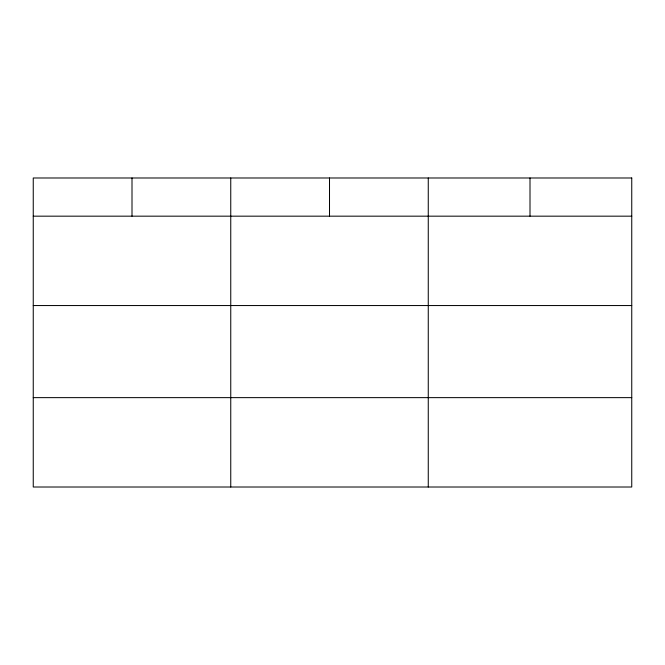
<?xml version="1.0" encoding="UTF-8"?>
<svg xmlns="http://www.w3.org/2000/svg" width="665" height="665" viewBox="0 0 665 665"><rect width="100%" height="100%" fill="white"/><g stroke="black" fill="none" stroke-linecap="round" stroke-linejoin="round"><path stroke-width="1" d="M33.25 216.167L631.75 216.167M33.25 305.551L631.75 305.551M33.25 397.637L631.75 397.637M530.005 177.987L530.005 216.167M428.26 177.987L428.26 487.013M329.507 177.987L329.507 216.167M230.755 177.987L230.755 487.013M132.003 177.987L132.003 216.167M631.75 177.987L33.25 177.987L33.25 487.013L631.75 487.013L631.75 177.987"/></g></svg>
